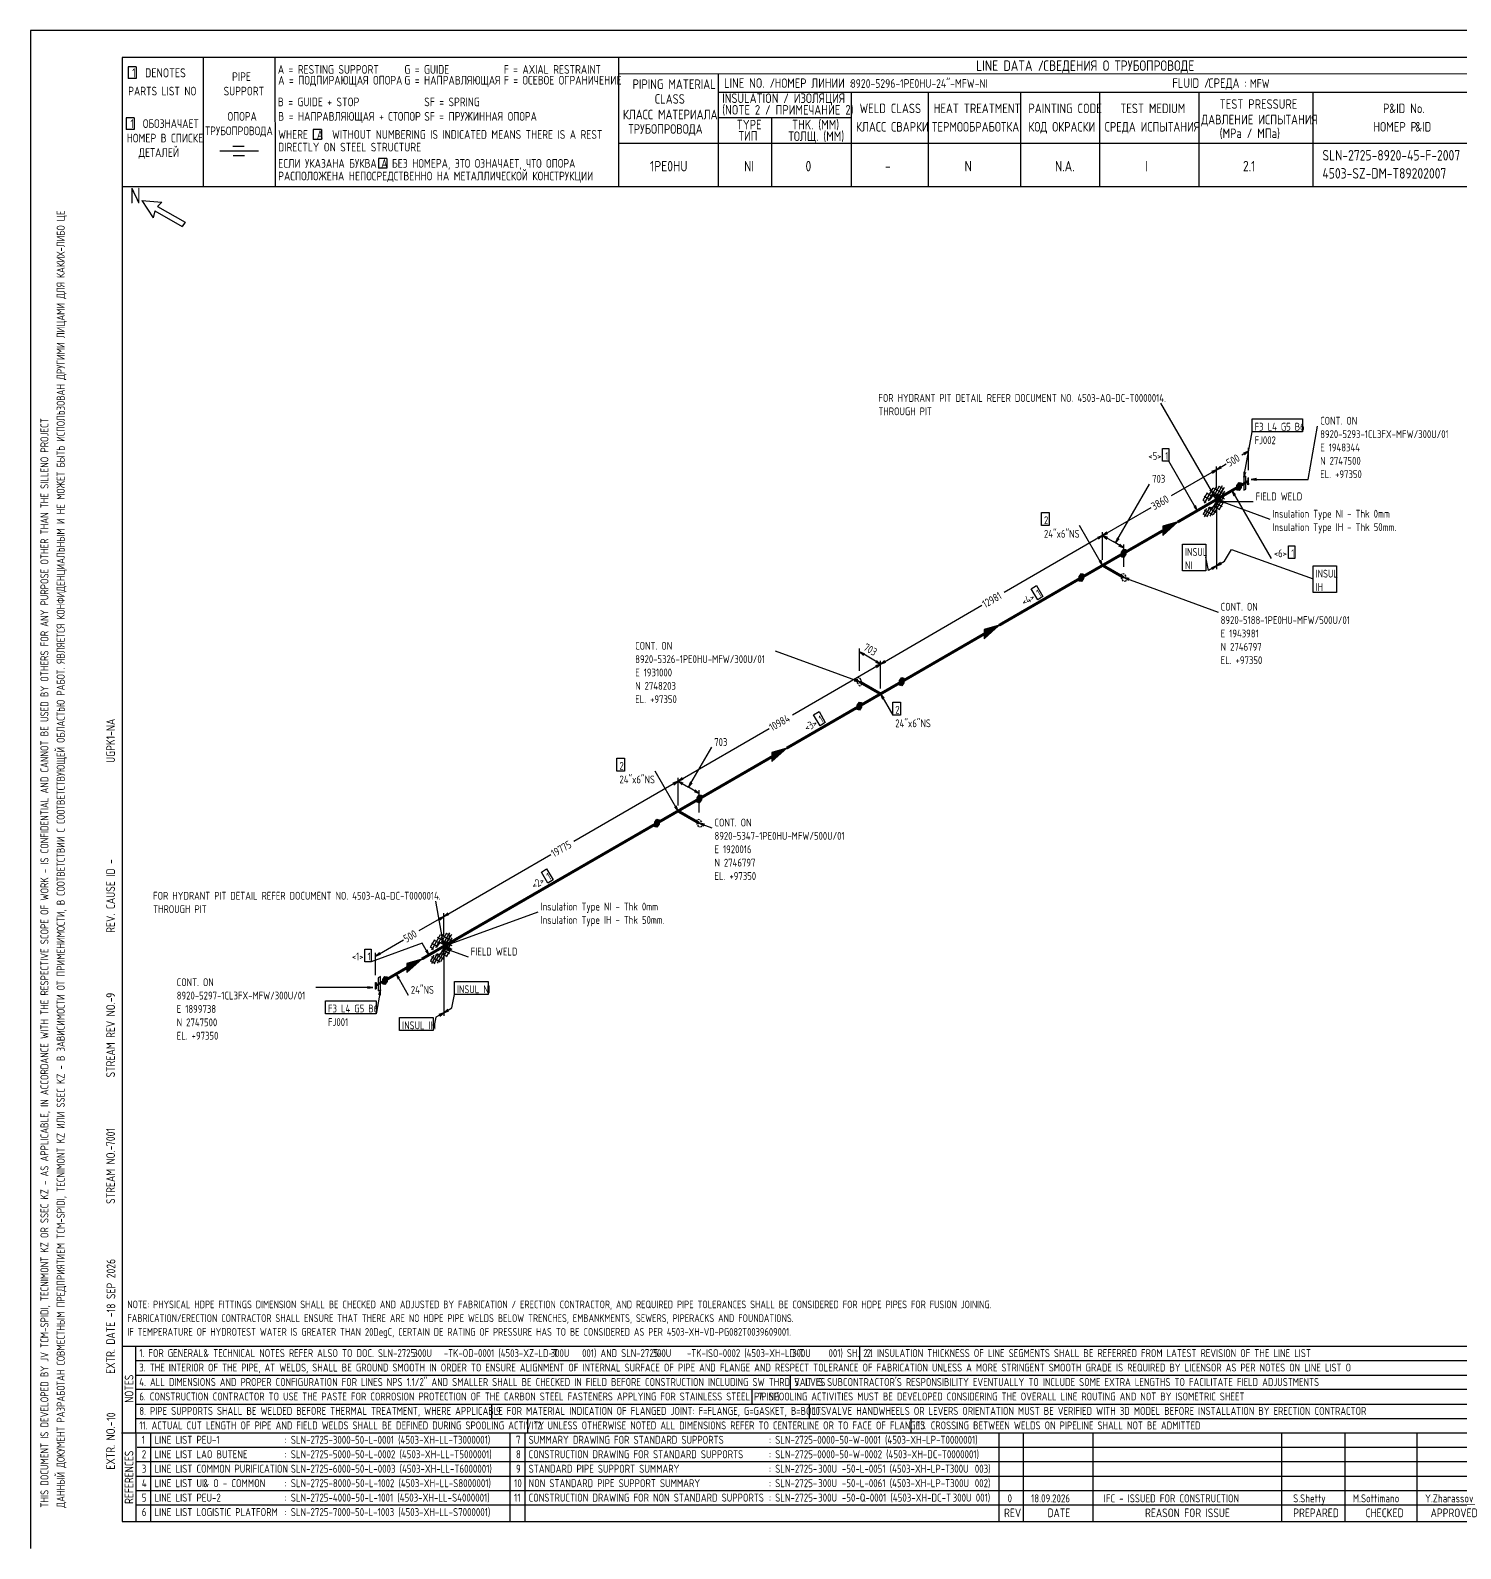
# Model space of a CAD drawing. Extents: x -1005 to 594, y -998 to 420.
# Drawn here: x 0 to 395.7, y 0 to 420 of the extents above; entities that cross this region are included whole.
import ezdxf

# ---------------------------------------------------------------- set-up
doc = ezdxf.new("R2010")
doc.units = 0
doc.linetypes.add('GT100', pattern=[0.8, 0.533333, -0.266667])
doc.styles.add('TTFN17', font='GOST type A')

msp = doc.modelspace()

# ---------------------------------------------------------------- linework, layer by layer
at = {"layer": 'GT_1', "flags": 128}
for points in [[(0, 420), (0, 0)], [(594, 420), (0, 420)], [(589.1, 412.5), (25.4, 412.5)], [(25.4, 412.5), (25.4, 7.5)], [(47.8, 412.5), (47.8, 376.7)], [(67.6, 412.5), (67.7, 376.7)], [(162.7, 412.5), (162.7, 376.7)], [(29.3, 409.9), (27.1, 409.9)], [(27.1, 409.9), (27.1, 406.7)], [(29.3, 409.9), (29.3, 406.7)], [(589.1, 408), (162.7, 407.9)], [(190.3, 407.8), (190.3, 376.7)], [(29.3, 406.7), (27.1, 406.7)], [(190.3, 402.9), (402.7, 402.9)], [(227.1, 402.9), (227.1, 376.7)], [(248.4, 402.9), (248.4, 376.8)], [(273.9, 402.9), (273.9, 376.7)], [(295.8, 402.9), (295.8, 376.7)], [(323.2, 402.9), (323.2, 376.7)], [(354.8, 402.9), (354.8, 376.8)], [(28.7, 395.8), (26.5, 395.8)], [(26.5, 395.8), (26.5, 392.6)], [(28.7, 395.8), (28.7, 392.6)], [(227.1, 395.8), (190.3, 395.8)], [(205, 395.8), (205, 376.7)], [(28.7, 392.6), (26.5, 392.6)], [(80.5, 392.6), (78.2, 392.6)], [(78.2, 392.6), (78.2, 389.8)], [(80.5, 392.6), (80.5, 389.8)], [(63.1, 386.6), (52.4, 386.6)], [(59.1, 387.9), (56, 387.9)], [(80.5, 389.8), (78.2, 389.8)], [(230.2, 388.7), (162.7, 388.7)], [(402.7, 388.7), (226.9, 388.7)], [(59.2, 385.3), (56.1, 385.3)], [(98.6, 384.6), (96.3, 384.6)], [(96.3, 384.6), (96.3, 381.9)], [(98.6, 384.6), (98.6, 381.9)], [(98.6, 381.9), (96.3, 381.9)], [(402.7, 376.7), (25.4, 376.7)], [(30.8, 372.9), (34, 368.1)], [(30.8, 372.9), (36.4, 372.5)], [(34.4, 370.1), (34, 368.1)], [(34.4, 370.1), (42, 365.7)], [(36.4, 372.5), (35.2, 371.3)], [(35.2, 371.3), (42.8, 366.9)], [(42.8, 366.9), (42, 365.7)], [(328.125, 290.225), (312.75, 316.85)], [(337.95, 312.5), (351.9, 312.5), (351.9, 308.9), (337.95, 308.9), (337.95, 312.5)], [(335.7, 296.375), (337.95, 308.9)], [(337.725, 295.775), (353.475, 295.775), (356.1, 310.55)], [(313.2, 304.325), (314.925, 304.325), (314.925, 300.8), (313.2, 300.8), (313.2, 304.325)], [(336.975, 303.575), (335.1, 302.525)], [(335.85, 302.6), (336.975, 303.575), (335.55, 303.05)], [(336.975, 298.325), (336.975, 304.475)], [(322.8, 287.15), (314.925, 300.8)], [(328.125, 298.475), (315.6, 291.2)], [(327, 297.5), (328.125, 298.475), (326.7, 297.95)], [(328.125, 298.475), (330.825, 300.05)], [(329.25, 299.45), (328.125, 298.475), (329.55, 299)], [(328.125, 293.225), (328.125, 299.375)], [(328.125, 293.225), (328.125, 299.375)], [(300.225, 278.225), (309.6, 294.5)], [(334.95, 293.525), (334.35, 292.7), (333.75, 292.85), (333.75, 294.125), (334.35, 294.95), (334.95, 294.8), (334.95, 293.525)], [(333.75, 294), (334.95, 294)], [(333.805, 294.2), (334.95, 294.2)], [(333.95, 294.4), (334.95, 294.4)], [(334.095, 294.6), (334.95, 294.6)], [(334.241, 294.8), (334.95, 294.8)], [(336.975, 295.55), (334.35, 294.05)], [(336.975, 295.325), (334.35, 293.825)], [(334.35, 293.675), (336.975, 295.175)], [(335.7, 297.875), (335.7, 296.375), (336.225, 297.8)], [(335.7, 294.575), (335.7, 292.775), (336.225, 293.075), (336.225, 296.675), (335.7, 296.375), (335.7, 294.575)], [(336.975, 294.35), (336.825, 294.275), (336.975, 296.225), (336.825, 296.15), (336.975, 294.35), (336.975, 296.225)], [(336.825, 296.15), (336.825, 294.275)], [(339.225, 296), (337.725, 295.775), (339.225, 295.55)], [(325.575, 292.025), (324.375, 289.925)], [(324.45, 290.075), (325.275, 289.475)], [(327.15, 293.375), (324.675, 289.175)], [(324.75, 291.125), (326.325, 290.225)], [(325.5, 291.95), (327, 291.05)], [(328.125, 293.825), (325.8, 289.775)], [(326.175, 288.2), (326.175, 288.2), (326.475, 288.05), (326.85, 288.05), (327.225, 288.275), (327.6, 288.575), (327.9, 288.95), (328.275, 289.475), (328.425, 290), (328.5, 290.45), (328.425, 290.9), (328.275, 291.2), (327.9, 291.35), (327.6, 291.35), (327.225, 291.2), (326.85, 290.975), (326.475, 290.525), (326.1, 290)], [(326.325, 292.775), (330.3, 290.45)], [(330.3, 292.55), (326.325, 285.575)], [(326.7, 287.3), (330.3, 293.6)], [(326.7, 291.5), (330.3, 289.4)], [(327.15, 291.35), (328.125, 290.225), (327.6, 291.65)], [(327.225, 293.45), (330.45, 291.65)], [(330.45, 291.575), (327.225, 285.95)], [(328.875, 293.9), (327.375, 291.275)], [(328.125, 289.4), (328.875, 289.775), (329.25, 290.825), (328.875, 291.5), (328.125, 291.05), (327.75, 290), (328.125, 289.4)], [(327.75, 290), (328.955, 290)], [(327.821, 290.2), (329.027, 290.2)], [(327.875, 289.8), (328.884, 289.8)], [(327.893, 290.4), (329.098, 290.4)], [(327.964, 290.6), (329.17, 290.6)], [(328.036, 290.8), (329.241, 290.8)], [(328.107, 291), (329.153, 291)], [(329.7, 293.975), (328.125, 291.275)], [(329.625, 290), (328.125, 290.225), (329.4, 289.475)], [(328.125, 290.225), (342.9, 284.825)], [(328.375, 291.2), (329.042, 291.2)], [(329.925, 293.225), (328.5, 290.75)], [(328.5, 290.3), (329.925, 289.325)], [(330, 289.85), (328.5, 289.625), (330, 289.4)], [(328.8, 293.9), (330.075, 293.15)], [(333.375, 291.575), (332.4, 292.7), (332.925, 291.275)], [(332.4, 292.7), (343.275, 273.875)], [(333.75, 293.8), (334.95, 293.8)], [(333.75, 293.6), (334.95, 293.6)], [(333.75, 293.4), (334.859, 293.4)], [(333.75, 293.2), (334.714, 293.2)], [(333.75, 293), (334.568, 293)], [(279.675, 286.625), (281.85, 286.625), (281.85, 283.025), (279.675, 283.025), (279.675, 286.625)], [(296.625, 280.25), (310.05, 287.975)], [(321.825, 288.275), (322.8, 287.15), (322.275, 288.575)], [(324.375, 286.25), (325.65, 285.5)], [(325.35, 287.75), (324.45, 286.175)], [(324.675, 287.375), (327.15, 285.95)], [(326.325, 288.125), (324.75, 285.425)], [(326.925, 288.05), (325.5, 285.575)], [(325.8, 287.975), (328.125, 286.625)], [(327.375, 288.275), (328.875, 287.525)], [(328, 289.6), (328.525, 289.6)], [(328.125, 289.175), (329.7, 288.275)], [(328.125, 288.725), (328.125, 270.95)], [(328.125, 288.725), (328.125, 270.95)], [(328.5, 289.625), (338.25, 289.625)], [(330.075, 289.55), (328.8, 287.3)], [(296.625, 272), (290.25, 283.025)], [(313.275, 281.6), (313.275, 280.25), (317.4, 284), (313.275, 282.8), (313.275, 280.4), (317.025, 283.775), (313.275, 282.725), (313.275, 280.625), (316.575, 283.55), (313.275, 282.5), (313.275, 280.775), (316.2, 283.25), (313.275, 282.35), (313.275, 280.925), (315.825, 283.1), (313.275, 282.2), (313.275, 281.075), (315.375, 282.8), (313.275, 282.05), (313.275, 281.3), (315.075, 282.65), (313.275, 281.825), (313.275, 281.45), (314.625, 282.35), (313.275, 281.675), (313.275, 281.6), (317.4, 284)], [(296.625, 280.25), (269.4, 264.5)], [(295.5, 279.275), (296.625, 280.25), (295.2, 279.725)], [(297.75, 281.225), (296.625, 280.25), (298.05, 280.775)], [(296.625, 273.5), (296.625, 281.15)], [(296.625, 273.5), (296.625, 281.15)], [(296.625, 273.5), (296.625, 281.15)], [(298.05, 279.725), (296.625, 280.25), (297.75, 279.275)], [(296.625, 280.25), (299.55, 278.6)], [(302.475, 276.875), (299.55, 278.6)], [(300.75, 279.65), (300.225, 278.225), (301.2, 279.35)], [(301.05, 277.4), (302.475, 276.875), (301.35, 277.85)], [(302.475, 271.625), (302.475, 277.775)], [(318.675, 277.85), (325.2, 277.85), (325.2, 270.5), (318.675, 270.5), (318.675, 277.85)], [(348.075, 277.4), (349.8, 277.4), (349.8, 273.875), (348.075, 273.875), (348.075, 277.4)], [(295.65, 273.125), (296.625, 272), (296.1, 273.425)], [(303.075, 275.075), (302.475, 274.25), (301.875, 274.4), (301.875, 275.675), (302.475, 276.5), (303.075, 276.35), (303.075, 275.075)], [(301.875, 275.6), (303.075, 275.6)], [(301.875, 275.4), (303.075, 275.4)], [(301.875, 275.2), (303.075, 275.2)], [(301.875, 275), (303.02, 275)], [(301.875, 274.8), (302.875, 274.8)], [(301.875, 274.6), (302.73, 274.6)], [(301.875, 274.4), (302.584, 274.4)], [(301.966, 275.8), (303.075, 275.8)], [(302.111, 276), (303.075, 276)], [(302.257, 276.2), (303.075, 276.2)], [(325.875, 270.575), (325.2, 274.25)], [(328.125, 271.85), (330.375, 273.2)], [(330.375, 273.2), (332.25, 276.425), (354.825, 268.25)], [(291.375, 268.325), (290.775, 267.5), (290.175, 267.65), (290.175, 268.925), (290.775, 269.75), (291.375, 269.6), (291.375, 268.325)], [(290.175, 268.8), (291.375, 268.8)], [(290.23, 269), (291.375, 269)], [(290.375, 269.2), (291.375, 269.2)], [(290.52, 269.4), (291.375, 269.4)], [(290.666, 269.6), (291.375, 269.6)], [(328.125, 271.85), (325.875, 270.575)], [(327, 270.875), (328.125, 271.85), (326.7, 271.325)], [(329.25, 272.825), (328.125, 271.85), (329.55, 272.375)], [(354.825, 271.85), (361.35, 271.85), (361.35, 264.5), (354.825, 264.5), (354.825, 271.85)], [(276.9, 265.55), (278.325, 266.45), (280.125, 263.375), (278.7, 262.475), (276.9, 265.55)], [(290.175, 268.6), (291.375, 268.6)], [(290.175, 268.4), (291.375, 268.4)], [(290.175, 268.2), (291.284, 268.2)], [(290.175, 268), (291.139, 268)], [(290.175, 267.8), (290.993, 267.8)], [(303.975, 268.4), (302.475, 268.625), (303.75, 267.875)], [(302.475, 268.625), (328.575, 259.1)], [(235.2, 244.7), (263.25, 260.975)], [(263.85, 253.025), (263.85, 251.675), (267.975, 255.425), (263.85, 254.225), (263.85, 251.825), (267.6, 255.2), (263.85, 254.15), (263.85, 252.05), (267.15, 254.975), (263.85, 253.925), (263.85, 252.2), (266.775, 254.675), (263.85, 253.775), (263.85, 252.35), (266.4, 254.525), (263.85, 253.625), (263.85, 252.5), (265.95, 254.225), (263.85, 253.475), (263.85, 252.725), (265.65, 254.075), (263.85, 253.25), (263.85, 252.875), (265.2, 253.775), (263.85, 253.1), (263.85, 253.025), (267.975, 255.425)], [(229.35, 239.825), (206.1, 248.3)], [(229.35, 242.825), (229.35, 248.975)], [(230.775, 247.55), (229.35, 248.075), (230.475, 247.1)], [(229.35, 248.075), (230.55, 247.4)], [(235.2, 244.7), (210.825, 230.6)], [(235.2, 244.7), (230.55, 247.4)], [(233.775, 245.225), (235.2, 244.7), (234.075, 245.675)], [(234.075, 243.725), (235.2, 244.7), (233.775, 244.175)], [(236.325, 245.675), (235.2, 244.7), (236.625, 245.225)], [(235.2, 237.95), (235.2, 245.6)], [(235.2, 237.95), (235.2, 245.6)], [(235.2, 237.95), (235.2, 245.6)], [(227.85, 240.05), (229.35, 239.825), (228.075, 240.575)], [(241.65, 239.525), (241.05, 238.7), (240.45, 238.85), (240.45, 240.125), (241.05, 240.95), (241.65, 240.8), (241.65, 239.525)], [(240.45, 240), (241.65, 240)], [(240.45, 239.8), (241.65, 239.8)], [(240.45, 239.6), (241.65, 239.6)], [(240.45, 239.4), (241.559, 239.4)], [(240.505, 240.2), (241.65, 240.2)], [(240.65, 240.4), (241.65, 240.4)], [(240.795, 240.6), (241.65, 240.6)], [(240.941, 240.8), (241.65, 240.8)], [(236.175, 235.325), (235.2, 236.45), (235.725, 235.025)], [(235.2, 236.45), (238.575, 230.6)], [(240.45, 239.2), (241.414, 239.2)], [(240.45, 239), (241.268, 239)], [(216.675, 230.675), (218.175, 231.575), (219.9, 228.5), (218.475, 227.6), (216.675, 230.675)], [(229.95, 232.775), (229.35, 231.95), (228.75, 232.1), (228.75, 233.375), (229.35, 234.2), (229.95, 234.05), (229.95, 232.775)], [(228.75, 233.2), (229.95, 233.2)], [(228.75, 233), (229.95, 233)], [(228.75, 232.8), (229.95, 232.8)], [(228.75, 232.6), (229.823, 232.6)], [(228.75, 232.4), (229.677, 232.4)], [(228.75, 232.2), (229.532, 232.2)], [(228.768, 233.4), (229.95, 233.4)], [(228.914, 233.6), (229.95, 233.6)], [(229.059, 233.8), (229.95, 233.8)], [(229.205, 234), (229.95, 234)], [(238.575, 234.2), (240.75, 234.2), (240.75, 230.6), (238.575, 230.6), (238.575, 234.2)], [(179.175, 212.3), (204.375, 226.85)], [(162.225, 218.675), (164.4, 218.675), (164.4, 215.075), (162.225, 215.075), (162.225, 218.675)], [(182.1, 210.65), (188.475, 221.675)], [(205.125, 219.05), (205.125, 217.7), (209.25, 221.45), (205.125, 220.25), (205.125, 217.85), (208.875, 221.225), (205.125, 220.175), (205.125, 218.075), (208.425, 221), (205.125, 219.95), (205.125, 218.225), (208.05, 220.7), (205.125, 219.8), (205.125, 218.375), (207.675, 220.55), (205.125, 219.65), (205.125, 218.525), (207.225, 220.25), (205.125, 219.5), (205.125, 218.75), (206.925, 220.1), (205.125, 219.275), (205.125, 218.9), (206.475, 219.8), (205.125, 219.125), (205.125, 219.05), (209.25, 221.45)], [(179.175, 204.05), (172.8, 215.075)], [(179.175, 212.3), (150.375, 195.65)], [(178.05, 211.325), (179.175, 212.3), (177.75, 211.775)], [(180.3, 213.275), (179.175, 212.3), (180.6, 212.825)], [(179.175, 205.55), (179.175, 213.2)], [(179.175, 205.55), (179.175, 213.2)], [(179.175, 205.55), (179.175, 213.2)], [(180.6, 211.775), (179.175, 212.3), (180.3, 211.325)], [(179.175, 212.3), (182.1, 210.65)], [(182.625, 212.075), (182.1, 210.65), (183.075, 211.775)], [(185.025, 208.925), (182.1, 210.65)], [(183.6, 209.45), (185.025, 208.925), (183.9, 209.9)], [(185.625, 207.125), (185.025, 206.3), (184.425, 206.45), (184.425, 207.725), (185.025, 208.55), (185.625, 208.4), (185.625, 207.125)], [(184.425, 207.6), (185.625, 207.6)], [(184.425, 207.4), (185.625, 207.4)], [(184.425, 207.2), (185.625, 207.2)], [(184.425, 207), (185.534, 207)], [(184.425, 206.8), (185.389, 206.8)], [(184.425, 206.6), (185.243, 206.6)], [(184.48, 207.8), (185.625, 207.8)], [(184.625, 208), (185.625, 208)], [(184.77, 208.2), (185.625, 208.2)], [(184.916, 208.4), (185.625, 208.4)], [(185.025, 203.675), (185.025, 209.825)], [(173.925, 200.375), (173.325, 199.55), (172.725, 199.7), (172.725, 200.975), (173.325, 201.8), (173.925, 201.65), (173.925, 200.375)], [(173.18, 201.6), (173.925, 201.6)], [(178.2, 205.175), (179.175, 204.05), (178.65, 205.475)], [(172.725, 200.8), (173.925, 200.8)], [(172.725, 200.6), (173.925, 200.6)], [(172.725, 200.4), (173.925, 200.4)], [(172.725, 200.2), (173.798, 200.2)], [(172.725, 200), (173.652, 200)], [(172.725, 199.8), (173.507, 199.8)], [(172.743, 201), (173.925, 201)], [(172.889, 201.2), (173.925, 201.2)], [(173.034, 201.4), (173.925, 201.4)], [(186.525, 200.45), (185.025, 200.675), (186.3, 199.925)], [(185.025, 200.675), (188.55, 199.4)], [(114.375, 174.875), (144, 191.975)], [(141.375, 187.175), (142.8, 188.075), (144.6, 185), (143.175, 184.1), (141.375, 187.175)], [(114.375, 166.625), (112.125, 179.15)], [(114.375, 174.875), (107.475, 170.9)], [(113.25, 173.9), (114.375, 174.875), (112.95, 174.35)], [(114.375, 166.625), (140.475, 176.15)], [(115.5, 175.85), (114.375, 174.875), (115.8, 175.4)], [(114.375, 169.625), (114.375, 175.775)], [(114.375, 169.625), (114.375, 175.775)], [(95.475, 163.925), (103.2, 168.425)], [(111.825, 168.425), (110.625, 166.325)], [(113.4, 169.775), (110.925, 165.575)], [(111.75, 168.35), (113.25, 167.45)], [(114.375, 170.225), (112.05, 166.175)], [(112.575, 169.175), (116.55, 166.85)], [(116.55, 168.95), (112.575, 161.975)], [(112.95, 163.7), (116.55, 170)], [(113.475, 169.85), (116.7, 168.05)], [(115.125, 170.3), (113.625, 167.675)], [(113.85, 168.05), (114.375, 166.625), (114.375, 168.125)], [(115.95, 170.375), (114.375, 167.675)], [(116.175, 169.625), (114.75, 167.15)], [(115.05, 170.3), (116.325, 169.55)], [(92.55, 165.875), (94.275, 165.875), (94.275, 162.35), (92.55, 162.35), (92.55, 165.875)], [(110.25, 164.225), (108.375, 167.45), (94.275, 162.35)], [(96.6, 164.9), (95.475, 163.925), (96.9, 164.45)], [(95.475, 158.675), (95.475, 164.825)], [(109.275, 165.35), (110.25, 164.225), (109.725, 165.65)], [(110.7, 166.475), (111.525, 165.875)], [(111.6, 164.15), (110.7, 162.575)], [(111, 167.525), (112.575, 166.625)], [(112.575, 164.525), (111, 161.825)], [(113.175, 164.45), (111.75, 161.975)], [(112.05, 164.375), (114.375, 163.025)], [(112.425, 164.6), (112.425, 164.6), (112.725, 164.45), (113.1, 164.45), (113.475, 164.675), (113.85, 164.975), (114.15, 165.35), (114.525, 165.875), (114.675, 166.4), (114.75, 166.85), (114.675, 167.3), (114.525, 167.6), (114.15, 167.75), (113.85, 167.75), (113.475, 167.6), (113.1, 167.375), (112.725, 166.925), (112.35, 166.4)], [(112.95, 167.9), (116.55, 165.8)], [(116.7, 167.975), (113.475, 162.35)], [(113.625, 164.675), (115.125, 163.925)], [(114.375, 165.8), (115.125, 166.175), (115.5, 167.225), (115.125, 167.9), (114.375, 167.45), (114, 166.4), (114.375, 165.8)], [(114, 166.4), (115.205, 166.4)], [(114.071, 166.6), (115.277, 166.6)], [(114.125, 166.2), (115.134, 166.2)], [(114.143, 166.8), (115.348, 166.8)], [(114.214, 167), (115.42, 167)], [(114.25, 166), (114.775, 166)], [(114.286, 167.2), (115.491, 167.2)], [(114.357, 167.4), (115.403, 167.4)], [(115.65, 167.375), (114.375, 166.625), (115.875, 166.85)], [(114.375, 165.575), (115.95, 164.675)], [(114.375, 165.125), (114.375, 147.35)], [(114.375, 165.125), (114.375, 147.35)], [(114.625, 167.6), (115.292, 167.6)], [(114.75, 166.7), (116.175, 165.725)], [(116.25, 165.8), (114.75, 166.025), (116.025, 165.275)], [(114.75, 166.025), (121.125, 163.7)], [(116.325, 165.95), (115.05, 163.7)], [(104.175, 160.7), (104.175, 159.35), (108.3, 163.1), (104.175, 161.9), (104.175, 159.5), (107.925, 162.875), (104.175, 161.825), (104.175, 159.725), (107.475, 162.65), (104.175, 161.6), (104.175, 159.875), (107.1, 162.35), (104.175, 161.45), (104.175, 160.025), (106.725, 162.2), (104.175, 161.3), (104.175, 160.175), (106.275, 161.9), (104.175, 161.15), (104.175, 160.4), (105.975, 161.75), (104.175, 160.925), (104.175, 160.55), (105.525, 161.45), (104.175, 160.775), (104.175, 160.7), (108.3, 163.1)], [(110.625, 162.65), (111.9, 161.9)], [(110.925, 163.775), (113.4, 162.35)], [(93.225, 155), (94.725, 155.225), (93.225, 155.45)], [(95.475, 155.9), (98.1, 157.4)], [(95.475, 155.675), (98.1, 157.175)], [(98.1, 157.025), (95.475, 155.525)], [(95.475, 154.775), (95.625, 154.85), (95.475, 156.575), (95.625, 156.65), (95.475, 154.775), (95.475, 156.575)], [(95.625, 156.65), (95.625, 154.85)], [(96.225, 156.125), (96.225, 154.325), (96.825, 154.625), (96.825, 158.225), (96.225, 157.925), (96.225, 156.125)], [(98.7, 156.875), (98.1, 156.05), (97.5, 156.2), (97.5, 157.475), (98.1, 158.3), (98.7, 158.15), (98.7, 156.875)], [(97.5, 157.4), (98.7, 157.4)], [(97.5, 157.2), (98.7, 157.2)], [(97.5, 157), (98.7, 157)], [(97.5, 156.8), (98.645, 156.8)], [(97.5, 156.6), (98.5, 156.6)], [(97.5, 156.4), (98.355, 156.4)], [(97.5, 156.2), (98.209, 156.2)], [(97.591, 157.6), (98.7, 157.6)], [(97.736, 157.8), (98.7, 157.8)], [(97.882, 158), (98.7, 158)], [(102.15, 157.85), (101.175, 158.975), (101.7, 157.55)], [(101.175, 158.975), (104.55, 153.125)], [(117.3, 156.875), (126.6, 156.875), (126.6, 153.275), (117.3, 153.275), (117.3, 156.875)], [(94.725, 155.225), (78.975, 155.225)], [(81.675, 151.55), (95.625, 151.55), (95.625, 147.95), (81.675, 147.95), (81.675, 151.55)], [(96.825, 154.625), (95.625, 147.95)], [(96.825, 153.125), (96.825, 154.625), (96.3, 153.2)], [(116.625, 149.6), (117.3, 153.275)], [(114.375, 148.25), (112.125, 146.975)], [(113.25, 147.275), (114.375, 148.25), (112.95, 147.725)], [(114.375, 148.25), (116.625, 149.6)], [(115.5, 149.225), (114.375, 148.25), (115.8, 148.775)], [(102.15, 146.9), (111.45, 146.9), (111.45, 143.3), (102.15, 143.3), (102.15, 146.9)], [(112.125, 146.975), (111.45, 143.3)], [(25.3, 56), (402.7, 56)], [(29.1, 56), (29.2, 7.5)], [(229.4, 56), (229.4, 52)], [(29.1, 52), (402.7, 52)], [(29.1, 48), (402.7, 48)], [(210.2, 48), (210.2, 44)], [(402.7, 44), (29.1, 44)], [(199.6, 44), (199.6, 40)], [(29.2, 40), (402.7, 40)], [(127.6, 40), (127.6, 36)], [(215.4, 40), (215.4, 36)], [(29.1, 36), (402.7, 36)], [(137.5, 36), (137.5, 32)], [(243.6, 36), (243.6, 32)], [(25.2, 32), (402.7, 32)], [(33.2, 32), (33.2, 7.6)], [(132.6, 32), (132.6, 7.6)], [(136.8, 32), (136.8, 7.6)], [(267.9, 32), (267.9, 7.5)], [(274.6, 32), (274.6, 7.5)], [(293.9, 32), (293.9, 7.5)], [(346.1, 32), (346.1, 7.5)], [(363.6, 32), (363.6, 7.5)], [(383.5, 32), (383.5, 7.5)], [(402.7, 28), (29.5, 28)], [(402.7, 24), (29.1, 24)], [(402.7, 20), (29.1, 20)], [(402.7, 16), (29.1, 16)], [(402.7, 12), (29.2, 12)], [(25.4, 7.5), (589.1, 7.5)], [(0, 0), (0, 0)]]:
    msp.add_lwpolyline(points, dxfattribs=at)
at = {"layer": 'GT_1', "const_width": 0.8, "flags": 128}
for points in [[(328.125, 290.225), (334.35, 293.825)], [(317.4, 284), (328.125, 290.225)], [(302.475, 275.375), (313.275, 281.6)], [(296.625, 272), (302.475, 275.375)], [(267.975, 255.425), (290.775, 268.625)], [(290.775, 268.625), (296.625, 272)], [(296.625, 272), (302.475, 268.625)], [(241.05, 239.825), (263.85, 253.025)], [(235.2, 236.45), (229.35, 239.825)], [(235.2, 236.45), (241.05, 239.825)], [(229.35, 233.075), (235.2, 236.45)], [(209.25, 221.45), (229.35, 233.075)], [(185.025, 207.425), (205.125, 219.05)], [(179.175, 204.05), (185.025, 207.425)], [(173.325, 200.675), (179.175, 204.05)], [(179.175, 204.05), (185.025, 200.675)], [(114.375, 166.625), (173.325, 200.675)], [(108.3, 163.1), (114.375, 166.625)], [(98.1, 157.175), (104.175, 160.7)]]:
    msp.add_lwpolyline(points, dxfattribs=at)
at = {"layer": 'GT_1', "linetype": 'GT100', "flags": 128}
for points in [[(303.075, 267.65), (302.475, 267.5), (301.875, 268.325), (301.875, 269.6), (302.475, 269.75), (303.075, 268.925), (303.075, 267.65)], [(228.75, 239.525), (229.35, 238.7), (229.95, 238.85), (229.95, 240.125), (229.35, 240.95), (228.75, 240.8), (228.75, 239.525)], [(185.625, 199.7), (185.025, 199.55), (184.425, 200.375), (184.425, 201.65), (185.025, 201.8), (185.625, 200.975), (185.625, 199.7)]]:
    msp.add_lwpolyline(points, dxfattribs=at)

# ---------------------------------------------------------------- texts
at = {"layer": 'GT_1', "style": 'TTFN17'}
for s, height, p in [('LINE DATA /', 2.8875, (261.633, 408.8)), ('СВЕДЕНИЯ О ТРУБОПРОВОДЕ', 2.8875, (280.233, 408.8)), (' 1  DENOTES', 2.5025, (26.875, 407)), (' PIPE', 2.4062, (54.561, 406)), ('A = RESTING SUPPORT', 2.40625, (68.461, 408)), ('A = ПОДПИРАЮЩАЯ ОПОРА', 2.40625, (68.561, 405)), ('G = GUIDE', 2.4062, (103.461, 408)), ('G = НАПРАВЛЯЮЩАЯ', 2.40625, (103.461, 405)), ('F = AXIAL RESTRAINT', 2.40625, (130.961, 408)), ('F = ОСЕВОЕ ОГРАНИЧЕНИЕ', 2.40625, (130.961, 405)), ('PARTS LIST NO', 2.40625, (27.061, 402)), ('SUPPORT', 2.4062, (53.461, 402)), ('PIPING MATERIAL', 2.64687, (166.597, 403.8)), ('LINE NO. /', 2.6469, (191.897, 404.1)), ('НОМЕР ЛИНИИ :', 2.59875, (205.89, 404.1)), ('8920-5296-1PE0HU-24"-MFW-NI', 2.40625, (226.861, 404.1)), ('FLUID /', 2.6469, (315.897, 404.1)), ('СРЕДА :', 2.6469, (325.897, 404.1)), ('MFW', 2.4062, (337.361, 404.1)), ('B = GUIDE + STOP', 2.40625, (68.461, 399)), ('SF = SPRING', 2.40625, (108.961, 399)), ('CLASS', 2.6469, (172.697, 399.7)), ('(NOTE 2 / ПРИМЕЧАНИЕ 2)', 2.64687, (191.397, 396.7)), ('INSULATION / ИЗОЛЯЦИЯ', 2.64687, (191.397, 399.9)), ('WELD CLASS', 2.6469, (229.397, 397.1)), ('HEAT TREATMENT', 2.64687, (249.897, 397.1)), ('PAINTING CODE', 2.64687, (276.097, 397.1)), ('TEST MEDIUM', 2.64687, (301.497, 397.1)), ('TEST PRESSURE', 2.64687, (328.997, 398.3)), ('P', 2.647, (374.197, 397.1)), ('&ID No.', 2.6469, (375.908, 397.1)), (' 1  ОБОЗНАЧАЕТ', 2.40625, (26.461, 393)), ('ОПОРА', 2.4062, (54.561, 395)), ('B = НАПРАВЛЯЮЩАЯ + СТОПОР', 2.40625, (68.561, 395)), ('SF = ПРУЖИННАЯ ОПОРА', 2.40625, (108.961, 395)), ('КЛАСС МАТЕРИАЛА', 2.64687, (163.897, 395.4)), ('TYPE', 2.6469, (195.397, 392.6)), ('THK. (MM)', 2.6469, (210.697, 392.6)), ('ДАВЛЕНИЕ ИСПЫТАНИЯ', 2.64687, (323.897, 394)), ('НОМЕР В СПИСКЕ', 2.40625, (26.661, 389)), ('ТРУБОПРОВОДА', 2.40625, (48.361, 391)), ('WHERE  A  WITHOUT NUMBERING IS INDICATED MEANS THERE IS A REST', 2.40625, (68.561, 390)), ('ТРУБОПРОВОДА', 2.64687, (165.397, 391.4)), ('ТИП', 2.6469, (195.897, 389.5)), ('ТОЛЩ. (ММ)', 2.6469, (209.697, 389.4)), ('КЛАСС СВАРКИ', 2.64687, (228.397, 392)), ('ТЕРМООБРАБОТКА', 2.64687, (249.397, 392)), ('КОД ОКРАСКИ', 2.64687, (276.097, 392)), ('СРЕДА ИСПЫТАНИЯ', 2.64687, (297.197, 392)), ('(MPa / МПа)', 2.64687, (328.997, 390.2)), ('НОМЕР P', 2.6469, (371.497, 392)), ('&ID', 2.6469, (383.097, 392)), ('ДЕТАЛЕЙ', 2.4062, (29.961, 385)), ('DIRECTLY ON STEEL STRUCTURE', 2.40625, (68.561, 386.5)), ('SLN-2725-8920-45-F-2007', 2.8875, (357.433, 384)), ('ЕСЛИ УКАЗАНА БУКВА A БЕЗ НОМЕРА, ЭТО ОЗНАЧАЕТ, ЧТО ОПОРА', 2.40625, (68.561, 382)), ('1PE0HU', 2.8875, (171.433, 381)), ('NI', 2.8875, (197.433, 381)), ('0', 2.888, (214.433, 381)), ('-', 2.888, (236.433, 381)), ('N', 2.888, (258.433, 381)), ('N.A.', 2.8875, (283.433, 381)), ('I', 2.888, (308.433, 381)), ('2.1', 2.8875, (335.433, 381)), ('РАСПОЛОЖЕНА НЕПОСРЕДСТВЕННО НА МЕТАЛЛИЧЕСКОЙ КОНСТРУКЦИИ', 2.40625, (68.561, 378.5)), ('4503-SZ-DM-T89202007', 2.8875, (357.433, 379)), ('N', 4.331, (27.55, 372.1)), ('FOR HYDRANT PIT DETAIL REFER DOCUMENT NO. 4503-AQ-DC-T0000014.', 2.16562, (234.589, 317.225)), ('THROUGH PIT', 2.16562, (234.589, 313.528)), ('F3 L4 G5 B6', 2.16562, (338.65, 309.275)), ('CONT. ON', 2.1656, (356.8, 310.925)), ('FJ002', 2.1656, (338.65, 305.525)), ('8920-5293-1CL3FX-MFW/300U/01', 2.16562, (356.8, 307.228)), ('<5>', 2.1656, (309.271, 301.175)), ('1', 2.166, (313.941, 301.175)), ('E 1948344', 2.1656, (356.8, 303.53)), ('N 2747500', 2.1656, (356.8, 299.833)), ('EL. +97350', 2.1656, (356.8, 296.135)), ('703', 2.1656, (310.3, 294.875)), ('FIELD WELD', 2.1656, (338.95, 290)), ('Insulation Type NI - Thk 0mm', 2.16562, (343.6, 285.2)), ('2', 2.166, (280.399, 283.4)), ('24"x6"NS', 2.1656, (280.399, 279.65)), ('Insulation Type IH - Thk 50mm.', 2.16562, (343.6, 281.503)), ('INSUL', 2.1656, (319.395, 274.625)), ('NI', 2.1656, (319.395, 270.928)), ('<6>', 2.1656, (343.975, 274.25)), ('1', 2.166, (348.799, 274.25)), ('INSUL', 2.1656, (355.525, 268.625)), ('IH', 2.1656, (355.525, 264.928)), ('CONT. ON', 2.1656, (329.275, 259.475)), ('8920-5188-1PE0HU-MFW/500U/01', 2.16562, (329.275, 255.778)), ('E 1943981', 2.1656, (329.275, 252.08)), ('CONT. ON', 2.1656, (167.305, 248.675)), ('N 2746797', 2.1656, (329.275, 248.383)), ('8920-5326-1PE0HU-MFW/300U/01', 2.16562, (167.305, 244.978)), ('EL. +97350', 2.1656, (329.275, 244.685)), ('E 1931000', 2.1656, (167.305, 241.28)), ('N 2748203', 2.1656, (167.305, 237.583)), ('EL. +97350', 2.1656, (167.305, 233.885)), ('2', 2.166, (239.275, 230.975)), ('24"x6"NS', 2.1656, (239.275, 227.225)), ('703', 2.1656, (189.175, 222.05)), ('2', 2.166, (162.949, 215.45)), ('24"x6"NS', 2.1656, (162.949, 211.7)), ('CONT. ON', 2.1656, (189.25, 199.775)), ('8920-5347-1PE0HU-MFW/500U/01', 2.16562, (189.25, 196.078)), ('E 1920016', 2.1656, (189.25, 192.38)), ('N 2746797', 2.1656, (189.25, 188.683)), ('EL. +97350', 2.1656, (189.25, 184.985)), ('FOR HYDRANT PIT DETAIL REFER DOCUMENT NO. 4503-AQ-DC-T0000014.', 2.16562, (33.964, 179.525)), ('THROUGH PIT', 2.16562, (33.964, 175.828)), ('Insulation Type NI - Thk 0mm', 2.16562, (141.175, 176.525)), ('Insulation Type IH - Thk 50mm.', 2.16562, (141.175, 172.828)), ('<1>', 2.1656, (88.933, 162.725)), ('1', 2.166, (93.291, 162.725)), ('FIELD WELD', 2.1656, (121.825, 164.075)), ('CONT. ON', 2.1656, (40.489, 155.6)), ('24"NS', 2.1656, (105.25, 153.5)), ('INSUL NI', 2.1656, (118, 153.65)), ('8920-5297-1CL3FX-MFW/300U/01', 2.16562, (40.489, 151.903)), ('E 1899738', 2.1656, (40.489, 148.205)), ('F3 L4 G5 B6', 2.16562, (82.348, 148.325)), ('N 2747500', 2.1656, (40.489, 144.508)), ('EL. +97350', 2.1656, (40.489, 140.81)), ('FJ001', 2.1656, (82.348, 144.575)), ('INSUL IH', 2.1656, (102.844, 143.675)), ('NOTE: PHYSICAL HDPE FITTINGS DIMENSION SHALL BE CHECKED AND ADJUSTED BY FABRICATION / ERECTION CONTRACTOR, AND REQUIRED PIPE TOLERANCES SHALL BE CONSIDERED FOR HDPE PIPES FOR FUSION JOINING.', 2.1175, (26.818, 66.5)), ('FABRICATION/ERECTION CONTRACTOR SHALL ENSURE THAT THERE ARE NO HDPE PIPE WELDS BELOW TRENCHES, EMBANKMENTS, SEWERS, PIPERACKS AND FOUNDATIONS.', 2.1175, (26.818, 62.7)), ('IF TEMPERATURE OF HYDROTEST WATER IS GREATER THAN 20DegC, CERTAIN DE RATING OF PRESSURE HAS TO BE CONSIDERED AS PER 4503-XH-VD-PG082T0039609001.', 2.1175, (26.818, 58.9)), ('1. FOR GENERAL', 2.18487, (30.128, 53)), ('& TECHNICAL NOTES REFER ALSO TO DOC. SLN-2725-      -TK-OD-0001 (4503-XZ-LD-T      001) AND SLN-2725-      -TK-ISO-0002 (4503-XH-LD-T      001) SH. 2.1', 2.18487, (47.868, 53)), ('300U', 2.1849, (105.928, 53)), ('300U', 2.1849, (143.928, 53)), ('300U', 2.1849, (172.128, 53)), ('300U', 2.1849, (210.728, 53)), ('2. INSULATION THICKNESS OF LINE SEGMENTS SHALL BE REFERRED FROM LATEST REVISION OF THE LINE LIST', 2.18487, (231.328, 53)), ('3. THE INTERIOR OF THE PIPE, AT WELDS, SHALL BE GROUND SMOOTH IN ORDER TO ENSURE ALIGNMENT OF INTERNAL SURFACE OF PIPE AND FLANGE AND RESPECT TOLERANCE OF FABRICATION UNLESS A MORE STRINGENT SMOOTH GRADE IS REQUIRED BY LICENSOR AS PER NOTES ON LINE LIST O', 2.18487, (30.128, 49)), ('4. ALL DIMENSIONS AND PROPER CONFIGURATION FOR LINES NPS 1.1/2" AND SMALLER SHALL BE CHECKED IN FIELD BEFORE CONSTRUCTION INCLUDING SW THRD VALVES', 2.18487, (30.128, 45)), ("5. IT IS SUBCONTRACTOR'S RESPONSIBILITY EVENTUALLY TO INCLUDE SOME EXTRA LENGTHS TO FACILITATE FIELD ADJUSTMENTS", 2.18487, (211.328, 45)), ('6. CONSTRUCTION CONTRACTOR TO USE THE PASTE FOR CORROSION PROTECTION OF THE CARBON STEEL FASTENERS APPLYING FOR STAINLESS STEEL PIPING', 2.18487, (30.128, 41)), ('7. SPOOLING ACTIVITIES MUST BE DEVELOPED CONSIDERING THE OVERALL LINE ROUTING AND NOT BY ISOMETRIC SHEET', 2.18487, (201.328, 41)), ('8. PIPE SUPPORTS SHALL BE WELDED BEFORE THERMAL TREATMENT, WHERE APPLICABLE', 2.18487, (30.128, 37)), ('9. FOR MATERIAL INDICATION OF FLANGED JOINT: F=FLANGE, G=GASKET, B=BOLTS', 2.18487, (128.828, 37)), ('10. VALVE HANDWHEELS OR LEVERS ORIENTATION MUST BE VERIFIED WITH 3D MODEL BEFORE INSTALLATION BY ERECTION CONTRACTOR', 2.18487, (216.328, 37)), ('11. ACTUAL CUT LENGTH OF PIPE AND FIELD WELDS SHALL BE DEFINED DURING SPOOLING ACTIVITY', 2.18487, (30.128, 33)), ('12. UNLESS OTHERWISE NOTED ALL DIMENSIONS REFER TO CENTERLINE OR TO FACE OF FLANGES', 2.18487, (139.328, 33)), ('13. CROSSING BETWEEN WELDS ON PIPELINE SHALL NOT BE ADMITTED', 2.18487, (245.328, 33)), ('1', 2.214, (30.832, 29)), ('LINE LIST PEU-1', 2.21375, (34.332, 29)), (': SLN-2725-3000-50-L-0001 (4503-XH-LL-T3000001)', 2.21375, (70.332, 29)), ('7', 2.214, (134.332, 29)), ('SUMMARY DRAWING FOR STANDARD SUPPORTS', 2.21375, (137.832, 29)), (': SLN-2725-0000-50-W-0001 (4503-XH-LP-T0000001)', 2.21375, (204.332, 29)), ('2', 2.214, (30.832, 25)), ('LINE LIST LAO BUTENE', 2.21375, (34.332, 25)), (': SLN-2725-5000-50-L-0002 (4503-XH-LL-T5000001)', 2.21375, (70.332, 25)), ('8', 2.214, (134.332, 25)), ('CONSTRUCTION DRAWING FOR STANDARD SUPPORTS', 2.21375, (137.832, 25)), (': SLN-2725-0000-50-W-0002 (4503-XH-DC-T0000001)', 2.21375, (204.332, 25)), ('3', 2.214, (30.832, 21)), ('LINE LIST COMMON PURIFICATION', 2.21375, (34.332, 21)), (': SLN-2725-6000-50-L-0003 (4503-XH-LL-T6000001)', 2.21375, (70.332, 21)), ('9', 2.214, (134.332, 21)), ('STANDARD PIPE SUPPORT SUMMARY', 2.21375, (137.832, 21)), (': SLN-2725-      -50-L-0051 (4503-XH-LP-T      003)', 2.21375, (204.332, 21)), ('300U', 2.2138, (217.932, 21)), ('300U', 2.2138, (254.332, 21)), ('4', 2.214, (30.832, 17)), ('LINE LIST UI', 2.21375, (34.332, 17)), ('& O - COMMON', 2.21375, (47.849, 17)), (': SLN-2725-8000-50-L-1002 (4503-XH-LL-S8000001)', 2.21375, (70.332, 17)), ('10', 2.2138, (133.832, 17)), ('NON STANDARD PIPE SUPPORT SUMMARY', 2.21375, (137.832, 17)), (': SLN-2725-      -50-L-0061 (4503-XH-LP-T      002)', 2.21375, (204.332, 17)), ('300U', 2.2138, (217.932, 17)), ('300U', 2.2138, (254.432, 17)), ('5', 2.214, (30.832, 13)), ('LINE LIST PEU-2', 2.21375, (34.332, 13)), (': SLN-2725-4000-50-L-1001 (4503-XH-LL-S4000001)', 2.21375, (70.332, 13)), ('11', 2.2138, (133.832, 13)), ('CONSTRUCTION DRAWING FOR NON STANDARD SUPPORTS', 2.21375, (137.832, 13)), (': SLN-2725-      -50-Q-0001 (4503-XH-DC-T      001)', 2.21375, (204.332, 13)), ('300U', 2.2138, (217.932, 13)), ('300U', 2.2138, (255.132, 13)), ('0', 2.214, (270.332, 12.8)), ('18.09.2026', 2.2138, (276.832, 12.8)), ('IFC - ISSUED FOR CONSTRUCTION', 2.21375, (296.932, 12.8)), ('S.Shetty', 2.2138, (349.332, 12.8)), ('M.Sottimano', 2.21375, (365.832, 12.8)), ('Y.Zharassov', 2.21375, (385.832, 12.8)), ('6', 2.214, (30.832, 9)), ('LINE LIST LOGISTIC PLATFORM', 2.21375, (34.332, 9)), (': SLN-2725-7000-50-L-1003 (4503-XH-LL-S7000001)', 2.21375, (70.332, 9)), ('REV', 2.4062, (269.361, 8.7)), ('DATE', 2.4062, (281.361, 8.7)), ('REASON FOR ISSUE', 2.40625, (308.361, 8.7)), ('PREPARED', 2.4062, (349.361, 8.7)), ('CHECKED', 2.4062, (369.361, 8.7)), ('APPROVED', 2.4062, (387.361, 8.7))]:
    msp.add_text(s, height=height, dxfattribs=at).set_placement(p)
for s, height, rotation, p in [('ДАННЫЙ ДОКУМЕНТ РАЗРАБОТАН СОВМЕСТНЫМ ПРЕДПРИЯТИЕМ TCM-SPIDI, TECNIMONT KZ ИЛИ SSEC KZ - В ЗАВИСИМОСТИ ОТ ПРИМЕНИМОСТИ, В СООТВЕТСТВИИ С СООТВЕТСТВУЮЩЕЙ ОБЛАСТЬЮ РАБОТ. ЯВЛЯЕТСЯ КОНФИДЕНЦИАЛЬНЫМ И НЕ МОЖЕТ БЫТЬ ИСПОЛЬЗОВАН ДРУГИМИ ЛИЦАМИ ДЛЯ КАКИХ-ЛИБО ЦЕ', 2.21375, 90, (9.5, 11.332)), ('THIS DOCUMENT IS DEVELOPED BY JV TCM-SPIDI, TECNIMONT KZ OR SSEC KZ - AS APPLICABLE, IN ACCORDANCE WITH THE RESPECTIVE SCOPE OF WORK - IS CONFIDENTIAL AND CANNOT BE USED BY OTHERS FOR ANY PURPOSE OTHER THAN THE SILLENO PROJECT', 2.21375, 90, (5, 11.332)), ('500', 2.1656, 30, (331.642, 299.202)), ('3860', 2.1656, 30, (310.861, 287.189)), ('12981', 2.1656, 30, (264.129, 260.146)), ('1', 2.166, 30, (279.096, 263.163)), ('<4>', 2.1656, 30, (274.918, 260.751)), ('703', 2.1656, -30, (230.242, 248.673)), ('UGPK1-NA', 2.4062, 90, (23.4, 217.361)), ('10984', 2.1656, 30, (205.202, 226.055)), ('<3>', 2.1656, 30, (214.843, 225.951)), ('1', 2.166, 30, (218.887, 228.286)), ('19775', 2.1656, 30, (144.856, 191.181)), ('REV. CAUSE ID -', 2.40625, 90, (23.4, 170.361)), ('<2>', 2.1656, 30, (139.393, 182.376)), ('1', 2.166, 30, (143.571, 184.788)), ('500', 2.1656, 30, (104.017, 167.577)), ('STREAM REV NO.-', 2.40625, 90, (23.4, 130.361)), ('9', 2.406, 90, (23.4, 152.361)), ('7001', 2.4062, 90, (23.4, 111.361)), ('STREAM NO.-', 2.40625, 90, (23.4, 95.361)), ('18 SEP 2026', 2.40625, 90, (23.5, 65.361)), ('EXTR. DATE -', 2.40625, 90, (23.4, 48.361)), ('NOTES', 2.4062, 90, (28.5, 40.361)), ('EXTR. NO.-', 2.4062, 90, (23.4, 21.861)), ('10', 2.4062, 90, (23.5, 35.361)), ('REFERENCES', 2.4062, 90, (28.5, 12.361))]:
    msp.add_text(s, height=height, rotation=rotation, dxfattribs=at).set_placement(p)

doc.saveas('drawing.dxf')
